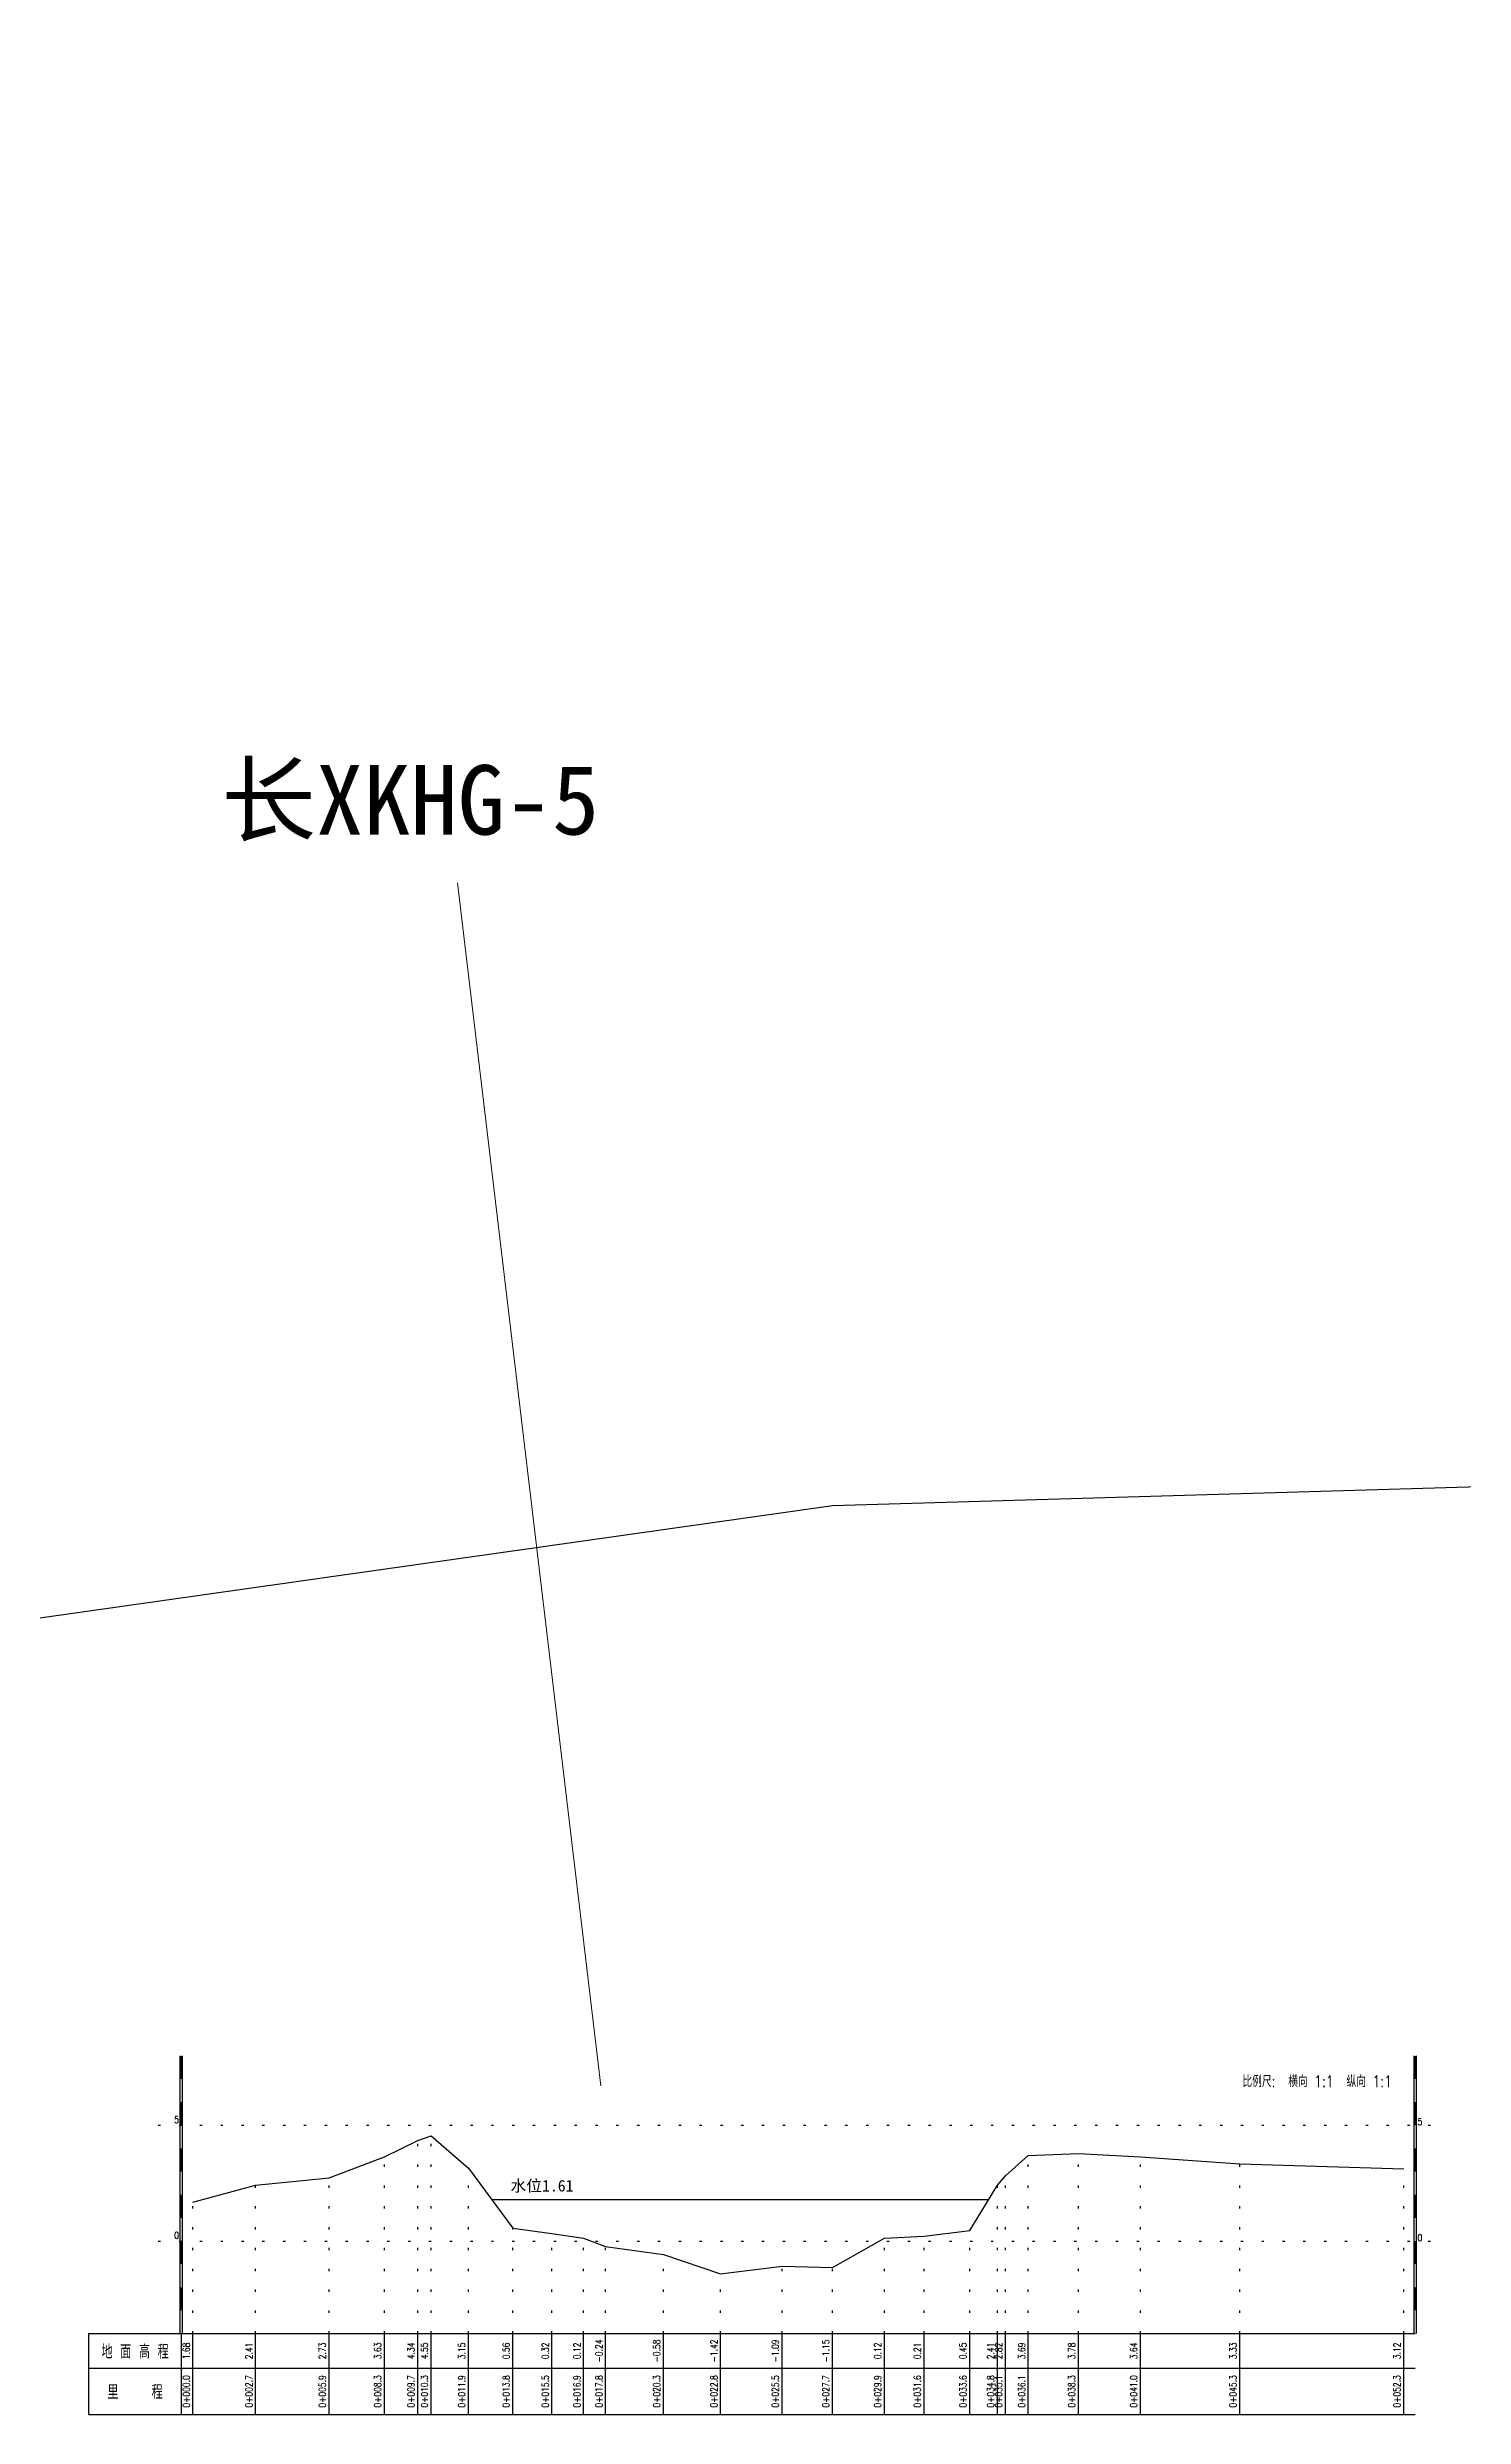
# Model space of a CAD drawing. Extents: x 495801 to 500182, y 3432967 to 3436227.
# Drawn here: x 495921.7 to 495982.9, y 3433985 to 3434087.4 of the extents above; entities that cross this region are included whole.
import ezdxf
from ezdxf.enums import TextEntityAlignment as Align

# ---------------------------------------------------------------- set-up
doc = ezdxf.new("R2010")
doc.units = 0
doc.header["$LTSCALE"] = 0.5
doc.linetypes.add('X4', pattern=[1.6, 0, -1.6])
doc.layers.get('0').update_dxf_attribs({"linetype": 'CONTINUOUS'})
for name, color, linetype in [('DMX', 1, 'CONTINUOUS'), ('zdm1', 2, 'CONTINUOUS'), ('ZDMT5', 3, 'CONTINUOUS'), ('断面线', 7, 'CONTINUOUS'), ('水位', 4, 'CONTINUOUS')]:
    doc.layers.add(name, color=color, linetype=linetype)
doc.layers.add('断面号', color=7, linetype='CONTINUOUS', lineweight=30)
doc.styles.add('HZ', font='rs.shx', dxfattribs={"width": 0.8, "bigfont": 'hztxt.shx'})
doc.styles.add('宋体', font='')
doc.styles.get('宋体').set_extended_font_data('SimSun')

msp = doc.modelspace()

# ---------------------------------------------------------------- linework, layer by layer
msp.add_lwpolyline([(496010.73, 3434673.2), (496002.61, 3434567.17), (495995.61, 3434449.33), (495996.4, 3434334.16), (495979.2, 3434268.02), (495979.71, 3434204.52), (496011.07, 3434111.06), (496030.79, 3434040.47), (496009.1, 3434025.92), (495955.65, 3434024.34), (495914.38, 3434018.51), (495902.73, 3434005.81), (495879.7, 3433930.73), (495858.18, 3433858.69), (495851.65, 3433794.71), (495854.58, 3433748.44)])
at = {"layer": 'DMX', "linetype": 'Continuous', "flags": 128}
msp.add_lwpolyline([(495928, 3433994.26), (495930.71, 3433994.99), (495933.89, 3433995.31), (495936.28, 3433996.21), (495937.72, 3433996.92), (495938.3, 3433997.13), (495939.91, 3433995.73), (495941.83, 3433993.14), (495943.52, 3433992.9), (495944.89, 3433992.7), (495945.84, 3433992.34), (495948.34, 3433992), (495950.81, 3433991.16), (495953.47, 3433991.49), (495955.65, 3433991.43), (495957.89, 3433992.7), (495959.61, 3433992.79), (495961.58, 3433993.03), (495962.78, 3433994.99), (495963.12, 3433995.4), (495964.11, 3433996.27), (495966.28, 3433996.36), (495968.96, 3433996.22), (495973.25, 3433995.91), (495980.34, 3433995.7)], dxfattribs=at)
at = {"layer": 'zdm1', "linetype": 'Continuous'}
for p, q in [((495927.45, 3433988.58), (495927.45, 3434000.58)), ((495927.55, 3433988.58), (495927.55, 3434000.58)), ((495980.79, 3433988.58), (495980.79, 3434000.58)), ((495980.89, 3433988.58), (495980.89, 3434000.58)), ((495923.5, 3433985.08), (495923.5, 3433988.58)), ((495923.5, 3433988.58), (495928, 3433988.58)), ((495927.5, 3433985.08), (495927.5, 3433988.58)), ((495928, 3433988.58), (495980.84, 3433988.58)), ((495923.5, 3433987.08), (495980.84, 3433987.08)), ((495923.5, 3433985.08), (495980.84, 3433985.08))]:
    msp.add_line(p, q, dxfattribs=at)
at = {"layer": 'zdm1', "linetype": 'X4'}
for p, q in [((495926.5, 3433997.58), (495981.84, 3433997.58)), ((495926.5, 3433992.58), (495981.84, 3433992.58))]:
    msp.add_line(p, q, dxfattribs=at)
at = {"layer": 'zdm1', "linetype": 'Continuous', "flags": 128}
for points in [[(495927.5, 3433999.58, 0.1, 0.1, 0), (495927.5, 3434000.58, 0.1, 0.1, 0)], [(495980.84, 3433999.58, 0.1, 0.1, 0), (495980.84, 3434000.58, 0.1, 0.1, 0)], [(495927.5, 3433997.58, 0.1, 0.1, 0), (495927.5, 3433998.58, 0.1, 0.1, 0)], [(495980.84, 3433997.58, 0.1, 0.1, 0), (495980.84, 3433998.58, 0.1, 0.1, 0)], [(495927.5, 3433995.58, 0.1, 0.1, 0), (495927.5, 3433996.58, 0.1, 0.1, 0)], [(495980.84, 3433995.58, 0.1, 0.1, 0), (495980.84, 3433996.58, 0.1, 0.1, 0)], [(495927.5, 3433993.58, 0.1, 0.1, 0), (495927.5, 3433994.58, 0.1, 0.1, 0)], [(495980.84, 3433993.58, 0.1, 0.1, 0), (495980.84, 3433994.58, 0.1, 0.1, 0)], [(495927.5, 3433991.58, 0.1, 0.1, 0), (495927.5, 3433992.58, 0.1, 0.1, 0)], [(495980.84, 3433991.58, 0.1, 0.1, 0), (495980.84, 3433992.58, 0.1, 0.1, 0)], [(495927.5, 3433989.58, 0.1, 0.1, 0), (495927.5, 3433990.58, 0.1, 0.1, 0)], [(495980.84, 3433989.58, 0.1, 0.1, 0), (495980.84, 3433990.58, 0.1, 0.1, 0)]]:
    msp.add_lwpolyline(points, format="xyseb", dxfattribs=at)
at = {"layer": 'ZDMT5', "linetype": 'X4'}
for p, q in [((495937.72, 3433988.58), (495937.72, 3433996.92)), ((495938.3, 3433988.58), (495938.3, 3433997.13)), ((495936.28, 3433988.58), (495936.28, 3433996.21)), ((495964.11, 3433988.58), (495964.11, 3433996.27)), ((495966.28, 3433988.58), (495966.28, 3433996.36)), ((495968.96, 3433988.58), (495968.96, 3433996.22)), ((495973.25, 3433988.58), (495973.25, 3433995.91)), ((495930.71, 3433988.58), (495930.71, 3433994.99)), ((495933.89, 3433988.58), (495933.89, 3433995.31)), ((495939.91, 3433988.58), (495939.91, 3433995.73)), ((495962.78, 3433988.58), (495962.78, 3433994.99)), ((495963.12, 3433988.58), (495963.12, 3433995.4)), ((495980.34, 3433988.58), (495980.34, 3433995.7)), ((495928, 3433988.58), (495928, 3433994.26)), ((495941.83, 3433988.58), (495941.83, 3433993.14)), ((495943.52, 3433988.58), (495943.52, 3433992.9)), ((495959.61, 3433988.58), (495959.61, 3433992.79)), ((495961.58, 3433988.58), (495961.58, 3433993.03)), ((495944.89, 3433988.58), (495944.89, 3433992.7)), ((495945.84, 3433988.58), (495945.84, 3433992.34)), ((495948.34, 3433988.58), (495948.34, 3433992)), ((495957.89, 3433988.58), (495957.89, 3433992.7)), ((495950.81, 3433988.58), (495950.81, 3433991.16)), ((495953.47, 3433988.58), (495953.47, 3433991.49)), ((495955.65, 3433988.58), (495955.65, 3433991.43))]:
    msp.add_line(p, q, dxfattribs=at)
at = {"layer": 'ZDMT5', "linetype": 'Continuous'}
for p, q in [((495928, 3433985.08), (495928, 3433988.58)), ((495930.71, 3433985.08), (495930.71, 3433988.58)), ((495933.89, 3433985.08), (495933.89, 3433988.58)), ((495936.28, 3433985.08), (495936.28, 3433988.58)), ((495937.72, 3433985.08), (495937.72, 3433988.58)), ((495938.3, 3433985.08), (495938.3, 3433988.58)), ((495939.91, 3433985.08), (495939.91, 3433988.58)), ((495941.83, 3433985.08), (495941.83, 3433988.58)), ((495943.52, 3433985.08), (495943.52, 3433988.58)), ((495944.89, 3433985.08), (495944.89, 3433988.58)), ((495945.84, 3433985.08), (495945.84, 3433988.58)), ((495948.34, 3433985.08), (495948.34, 3433988.58)), ((495950.81, 3433985.08), (495950.81, 3433988.58)), ((495953.47, 3433985.08), (495953.47, 3433988.58)), ((495955.65, 3433985.08), (495955.65, 3433988.58)), ((495957.89, 3433985.08), (495957.89, 3433988.58)), ((495959.61, 3433985.08), (495959.61, 3433988.58)), ((495961.58, 3433985.08), (495961.58, 3433988.58)), ((495962.78, 3433985.08), (495962.78, 3433988.58)), ((495963.12, 3433985.08), (495963.12, 3433988.58)), ((495964.11, 3433985.08), (495964.11, 3433988.58)), ((495966.28, 3433985.08), (495966.28, 3433988.58)), ((495968.96, 3433985.08), (495968.96, 3433988.58)), ((495973.25, 3433985.08), (495973.25, 3433988.58)), ((495980.34, 3433985.08), (495980.34, 3433988.58))]:
    msp.add_line(p, q, dxfattribs=at)
at = {"layer": '断面线', "color": 3, "lineweight": 0}
msp.add_polyline3d([(495939.44, 3434051.26, 0), (495945.64, 3433999.29, 1.68)], dxfattribs=at)
at = {"layer": '水位', "linetype": 'Continuous', "flags": 128}
msp.add_lwpolyline([(495940.92, 3433994.37), (495962.4, 3433994.37)], dxfattribs=at)

# ---------------------------------------------------------------- texts
at = {"layer": 'zdm1', "linetype": 'Continuous', "style": 'HZ', "width": 0.8}
for s, p in [('5', (495927.4, 3433997.58)), ('0', (495927.4, 3433992.58))]:
    msp.add_text(s, height=0.3, dxfattribs=at).set_placement(p, align=Align.BOTTOM_RIGHT)
for s, p in [('5', (495980.94, 3433997.58)), ('0', (495980.94, 3433992.58))]:
    msp.add_text(s, height=0.3, dxfattribs=at).set_placement(p)
for s, p in [('地 面 高 程', (495925.5, 3433987.83)), ('里    程', (495925.5, 3433986.08))]:
    msp.add_text(s, height=0.6, dxfattribs=at).set_placement(p, align=Align.MIDDLE)
at = {"layer": 'ZDMT5', "linetype": 'Continuous', "style": 'HZ', "width": 0.8}
msp.add_text('比例尺:  横向 1:1  纵向 1:1', height=0.5, dxfattribs=at).set_placement((495979.84, 3433999.08), align=Align.BOTTOM_RIGHT)
for s, p in [('1.68', (495927.95, 3433987.83)), ('2.41', (495930.66, 3433987.83)), ('2.73', (495933.84, 3433987.83)), ('3.63', (495936.23, 3433987.83)), ('4.34', (495937.67, 3433987.83)), ('4.55', (495938.25, 3433987.83)), ('3.15', (495939.86, 3433987.83)), ('0.56', (495941.78, 3433987.83)), ('0.32', (495943.47, 3433987.83)), ('0.12', (495944.84, 3433987.83)), ('-0.24', (495945.79, 3433987.83)), ('-0.58', (495948.29, 3433987.83)), ('-1.42', (495950.76, 3433987.83)), ('-1.09', (495953.42, 3433987.83)), ('-1.15', (495955.6, 3433987.83)), ('0.12', (495957.84, 3433987.83)), ('0.21', (495959.56, 3433987.83)), ('0.45', (495961.53, 3433987.83)), ('2.41', (495962.73, 3433987.83)), ('2.82', (495963.07, 3433987.83)), ('3.69', (495964.06, 3433987.83)), ('3.78', (495966.23, 3433987.83)), ('3.64', (495968.91, 3433987.83)), ('3.33', (495973.2, 3433987.83)), ('3.12', (495980.29, 3433987.83)), ('0+000.0', (495927.95, 3433986.08)), ('0+002.7', (495930.66, 3433986.08)), ('0+005.9', (495933.84, 3433986.08)), ('0+008.3', (495936.23, 3433986.08)), ('0+009.7', (495937.67, 3433986.08)), ('0+010.3', (495938.25, 3433986.08)), ('0+011.9', (495939.86, 3433986.08)), ('0+013.8', (495941.78, 3433986.08)), ('0+015.5', (495943.47, 3433986.08)), ('0+016.9', (495944.84, 3433986.08)), ('0+017.8', (495945.79, 3433986.08)), ('0+020.3', (495948.29, 3433986.08)), ('0+022.8', (495950.76, 3433986.08)), ('0+025.5', (495953.42, 3433986.08)), ('0+027.7', (495955.6, 3433986.08)), ('0+029.9', (495957.84, 3433986.08)), ('0+031.6', (495959.56, 3433986.08)), ('0+033.6', (495961.53, 3433986.08)), ('0+034.8', (495962.73, 3433986.08)), ('0+035.1', (495963.07, 3433986.08)), ('0+036.1', (495964.06, 3433986.08)), ('0+038.3', (495966.23, 3433986.08)), ('0+041.0', (495968.91, 3433986.08)), ('0+045.3', (495973.2, 3433986.08)), ('0+052.3', (495980.29, 3433986.08))]:
    msp.add_text(s, height=0.3, rotation=90, dxfattribs=at).set_placement(p, align=Align.BOTTOM_CENTER)
at = {"layer": '断面号', "color": 5, "linetype": 'Continuous', "style": '宋体'}
msp.add_text('长XKHG-5', height=3, dxfattribs=at).set_placement((495937.4, 3434053.35), align=Align.CENTER)
at = {"layer": '水位', "linetype": 'Continuous', "style": '宋体'}
msp.add_text('水位1.61', height=0.5, dxfattribs=at).set_placement((495943.09, 3433994.98), align=Align.MIDDLE)

doc.saveas('drawing.dxf')
